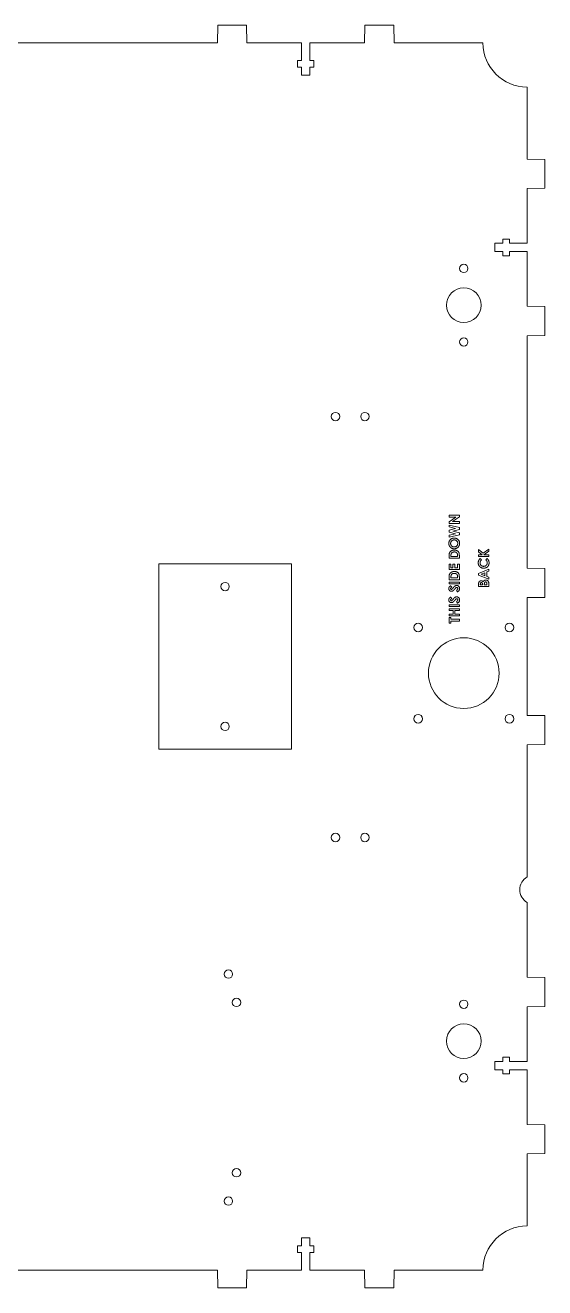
# Model space of a CAD drawing. Header units: millimetres. Extents: x -232 to 232, y -214 to 214.
# Drawn here: x 55.1 to 231.5, y -214.4 to 214.4 of the extents above; entities that cross this region are included whole.
import ezdxf

# ---------------------------------------------------------------- set-up
doc = ezdxf.new("R2010")
doc.units = ezdxf.units.MM

msp = doc.modelspace()

# ---------------------------------------------------------------- linework, layer by layer
at = {"color": 7, "linetype": 'Continuous', "lineweight": 15}
for p, q in [((120.45, 214.45), (120.35, 208.45)), ((130.25, 214.45), (120.45, 214.45)), ((130.35, 208.45), (130.25, 214.45)), ((170.45, 214.45), (170.35, 208.45)), ((180.25, 214.45), (170.45, 214.45)), ((180.35, 208.45), (180.25, 214.45)), ((30, 208.45), (120.35, 208.45)), ((130.35, 208.45), (148.93, 208.45)), ((148.93, 202.45), (148.93, 208.45)), ((151.78, 208.45), (170.35, 208.45)), ((151.78, 208.45), (151.78, 202.45)), ((180.35, 208.45), (210.53, 208.45)), ((147.55, 200.25), (147.55, 202.45)), ((147.55, 202.45), (148.93, 202.45)), ((151.78, 202.45), (153.15, 202.45)), ((153.15, 202.45), (153.15, 200.25)), ((148.93, 200.25), (147.55, 200.25)), ((148.93, 197.45), (148.93, 200.25)), ((151.78, 197.45), (148.93, 197.45)), ((153.15, 200.25), (151.78, 200.25)), ((151.78, 200.25), (151.78, 197.45)), ((225.53, 193.45), (225.53, 168.97)), ((231.53, 168.87), (225.53, 168.97)), ((231.53, 159.07), (231.53, 168.87)), ((225.53, 158.97), (231.53, 159.07)), ((225.53, 158.97), (225.53, 140.39)), ((217.32, 141.77), (217.32, 140.39)), ((219.53, 141.77), (217.32, 141.77)), ((219.53, 140.39), (219.53, 141.77)), ((214.53, 140.39), (214.53, 137.54)), ((217.32, 140.39), (214.53, 140.39)), ((214.53, 137.54), (217.32, 137.54)), ((217.32, 137.54), (217.32, 136.17)), ((225.53, 140.39), (219.53, 140.39)), ((219.53, 137.54), (225.53, 137.54)), ((219.53, 136.17), (219.53, 137.54)), ((225.53, 137.54), (225.53, 118.97)), ((217.32, 136.17), (219.53, 136.17)), ((231.53, 118.87), (225.53, 118.97)), ((231.53, 109.07), (231.53, 118.87)), ((225.53, 108.97), (231.53, 109.07)), ((225.53, 108.97), (225.53, 30)), ((199.03, 47.37), (199.03, 47.99)), ((199.03, 47.99), (202.53, 47.99)), ((199.03, 45.78), (201.33, 47.37)), ((201.33, 47.37), (199.03, 47.37)), ((202.53, 47.42), (200.23, 45.84)), ((202.53, 47.99), (202.53, 47.42)), ((199.03, 45.21), (199.03, 45.78)), ((202.53, 45.21), (199.03, 45.21)), ((199.03, 44), (199.03, 44.65)), ((199.03, 44.65), (202.53, 43.84)), ((201.26, 43.48), (199.03, 44)), ((199.03, 42.89), (201.26, 43.48)), ((199.03, 42.28), (199.03, 42.89)), ((200.23, 45.84), (202.53, 45.84)), ((202.53, 43.18), (200.26, 42.59)), ((202.53, 45.84), (202.53, 45.21)), ((202.53, 43.84), (202.53, 43.18)), ((201.26, 41.69), (199.03, 42.28)), ((199.03, 41.17), (201.26, 41.69)), ((202.53, 41.33), (199.03, 40.52)), ((199.03, 40.52), (199.03, 41.17)), ((200.26, 42.59), (202.53, 41.98)), ((202.53, 41.98), (202.53, 41.33)), ((201.9, 33.99), (201.9, 34.32)), ((209.02, 35.57), (209.02, 36.36)), ((209.02, 36.36), (210.57, 35.12)), ((210.26, 34.58), (209.02, 35.57)), ((209.02, 33.95), (209.02, 34.58)), ((209.02, 34.58), (210.26, 34.58)), ((210.57, 35.12), (212.53, 36.48)), ((212.53, 35.73), (210.88, 34.58)), ((210.88, 34.58), (212.53, 34.58)), ((212.53, 36.48), (212.53, 35.73)), ((212.53, 34.58), (212.53, 33.95)), ((145.47, 31.5), (100.47, 31.5)), ((100.47, 31.5), (100.47, -31.5)), ((145.47, 31.5), (145.47, -31.5)), ((199.03, 33.37), (199.03, 34.16)), ((202.53, 33.37), (199.03, 33.37)), ((199.03, 29.51), (199.03, 31.39)), ((199.03, 31.39), (199.65, 31.39)), ((199.65, 34.23), (199.65, 33.99)), ((199.65, 33.99), (201.9, 33.99)), ((199.65, 31.39), (199.65, 30.13)), ((199.65, 30.13), (200.33, 30.13)), ((200.33, 30.13), (200.33, 31.39)), ((200.33, 31.39), (200.95, 31.39)), ((200.95, 31.39), (200.95, 30.13)), ((200.95, 30.13), (201.9, 30.13)), ((201.9, 30.13), (201.9, 31.39)), ((201.9, 31.39), (202.53, 31.39)), ((202.53, 34.17), (202.53, 33.37)), ((202.53, 31.39), (202.53, 29.51)), ((212.53, 33.95), (209.02, 33.95)), ((209.63, 33.32), (210.07, 32.86)), ((211.48, 32.86), (211.95, 33.31)), ((202.53, 29.51), (199.03, 29.51)), ((199.03, 26.1), (199.03, 26.89)), ((202.53, 26.1), (199.03, 26.1)), ((199.65, 26.96), (199.65, 26.72)), ((199.65, 26.72), (201.9, 26.72)), ((201.9, 26.72), (201.9, 27.05)), ((202.53, 26.9), (202.53, 26.1)), ((209.02, 28.25), (212.53, 29.66)), ((209.02, 27.67), (209.02, 28.25)), ((212.53, 26.25), (209.02, 27.67)), ((211.18, 28.48), (209.96, 27.96)), ((209.96, 27.96), (211.18, 27.43)), ((211.18, 27.43), (211.18, 28.48)), ((212.53, 28.99), (211.81, 28.72)), ((211.81, 28.72), (211.81, 27.2)), ((211.81, 27.2), (212.53, 26.92)), ((212.53, 29.66), (212.53, 28.99)), ((212.53, 26.92), (212.53, 26.25)), ((231.53, 29.9), (225.53, 30)), ((231.53, 20.1), (231.53, 29.9)), ((199.03, 24.66), (199.03, 25.29)), ((199.03, 25.29), (202.53, 25.29)), ((202.53, 24.66), (199.03, 24.66)), ((199.49, 24.03), (199.92, 23.56)), ((201.87, 21.97), (201.54, 22.52)), ((202.53, 25.29), (202.53, 24.66)), ((209.02, 23.76), (209.02, 24.32)), ((212.53, 23.76), (209.02, 23.76)), ((209.65, 24.59), (209.65, 24.39)), ((209.65, 24.39), (210.42, 24.39)), ((210.42, 24.39), (210.42, 24.56)), ((211, 24.54), (211, 24.39)), ((211, 24.39), (211.9, 24.39)), ((211.9, 24.39), (211.9, 24.57)), ((212.53, 24.75), (212.53, 23.76)), ((199.03, 16.94), (199.03, 17.57)), ((199.03, 17.57), (202.53, 17.57)), ((199.49, 20.17), (199.92, 19.7)), ((201.87, 18.11), (201.54, 18.66)), ((202.53, 17.57), (202.53, 16.94)), ((225.53, 20), (231.53, 20.1)), ((225.53, 20), (225.53, -20)), ((202.53, 16.94), (199.03, 16.94)), ((199.03, 15.6), (199.03, 16.22)), ((199.03, 16.22), (202.53, 16.22)), ((200.37, 15.6), (199.03, 15.6)), ((199.03, 13.76), (199.03, 14.38)), ((199.03, 14.38), (200.37, 14.38)), ((202.53, 13.76), (199.03, 13.76)), ((199.03, 11.38), (199.03, 13.26)), ((199.03, 13.26), (199.65, 13.26)), ((199.65, 13.26), (199.65, 12.63)), ((200.37, 14.38), (200.37, 15.6)), ((202.53, 15.6), (201, 15.6)), ((201, 15.6), (201, 14.38)), ((201, 14.38), (202.53, 14.38)), ((202.53, 16.22), (202.53, 15.6)), ((202.53, 14.38), (202.53, 13.76)), ((199.65, 11.38), (199.03, 11.38)), ((199.65, 12.63), (202.53, 12.63)), ((202.53, 12.01), (199.65, 12.01)), ((199.65, 12.01), (199.65, 11.38)), ((202.53, 12.63), (202.53, 12.01)), ((231.53, -20.1), (225.53, -20)), ((231.53, -29.9), (231.53, -20.1)), ((225.53, -30), (231.53, -29.9)), ((225.53, -30), (225.53, -74.89)), ((145.47, -31.5), (100.47, -31.5)), ((225.53, -83.56), (225.53, -108.97)), ((231.53, -109.07), (225.53, -108.97)), ((231.53, -118.87), (231.53, -109.07)), ((225.53, -118.97), (231.53, -118.87)), ((225.53, -118.97), (225.53, -137.54)), ((217.32, -136.17), (217.32, -137.54)), ((219.53, -136.17), (217.32, -136.17)), ((219.53, -137.54), (219.53, -136.17)), ((214.53, -137.54), (214.53, -140.39)), ((217.32, -137.54), (214.53, -137.54)), ((214.53, -140.39), (217.32, -140.39)), ((217.32, -140.39), (217.32, -141.77)), ((225.53, -137.54), (219.53, -137.54)), ((219.53, -140.39), (225.53, -140.39)), ((219.53, -141.77), (219.53, -140.39)), ((225.53, -140.39), (225.53, -158.97)), ((217.32, -141.77), (219.53, -141.77)), ((231.53, -159.07), (225.53, -158.97)), ((231.53, -168.87), (231.53, -159.07)), ((225.53, -168.97), (231.53, -168.87)), ((225.53, -168.97), (225.53, -193.45)), ((147.55, -200.25), (147.55, -202.45)), ((148.93, -200.25), (147.55, -200.25)), ((148.93, -197.45), (148.93, -200.25)), ((151.78, -197.45), (148.93, -197.45)), ((151.78, -200.25), (151.78, -197.45)), ((153.15, -200.25), (151.78, -200.25)), ((153.15, -202.45), (153.15, -200.25)), ((147.55, -202.45), (148.93, -202.45)), ((148.93, -202.45), (148.93, -208.45)), ((151.78, -202.45), (153.15, -202.45)), ((151.78, -208.45), (151.78, -202.45)), ((120.35, -208.45), (30, -208.45)), ((120.35, -208.45), (120.45, -214.45)), ((130.25, -214.45), (130.35, -208.45)), ((148.93, -208.45), (130.35, -208.45)), ((170.35, -208.45), (151.78, -208.45)), ((170.35, -208.45), (170.45, -214.45)), ((180.25, -214.45), (180.35, -208.45)), ((210.53, -208.45), (180.35, -208.45)), ((130.25, -214.45), (120.45, -214.45)), ((180.25, -214.45), (170.45, -214.45))]:
    msp.add_line(p, q, dxfattribs=at)
for centre, radius in [((204.03, 131.85), 1.43), ((204.03, 119.35), 5.9), ((204.03, 106.85), 1.43), ((160.47, 81.5), 1.43), ((170.47, 81.5), 1.43), ((122.97, 23.75), 1.42), ((188.53, 9.85), 1.5), ((219.53, 9.85), 1.5), ((204.03, -5.65), 12), ((188.53, -21.15), 1.5), ((219.53, -21.15), 1.5), ((122.97, -23.75), 1.42), ((160.47, -61.5), 1.43), ((170.47, -61.5), 1.43), ((124.12, -107.89), 1.42), ((126.83, -117.52), 1.43), ((204.03, -118.15), 1.43), ((204.03, -130.65), 5.9), ((204.03, -143.15), 1.43), ((126.83, -175.38), 1.43), ((124.12, -185.01), 1.42)]:
    msp.add_circle(centre, radius, dxfattribs=at)
for centre, radius, start, end in [((225.53, 208.45), 15, 180, 270), ((228.03, -79.22), 5, 120, 240), ((225.53, -208.45), 15, 90, 180)]:
    msp.add_arc(centre, radius, start, end, dxfattribs=at)
for points, knots in [([(198.94, 38.42), (198.94, 38.48), (198.94, 38.6), (198.97, 38.78), (199.01, 38.95), (199.07, 39.11), (199.14, 39.27), (199.24, 39.42), (199.35, 39.56), (199.47, 39.7), (199.61, 39.82), (199.75, 39.93), (199.91, 40.02), (200.07, 40.1), (200.24, 40.16), (200.41, 40.2), (200.6, 40.23), (200.72, 40.23), (200.79, 40.23)], [0, 0, 0, 0, 0.06339, 0.125146, 0.185632, 0.245954, 0.30608, 0.367189, 0.429735, 0.494367, 0.559193, 0.622224, 0.684166, 0.74583, 0.807448, 0.870008, 0.933934, 1, 1, 1, 1]), ([(200.78, 39.6), (200.74, 39.6), (200.65, 39.6), (200.53, 39.58), (200.42, 39.56), (200.31, 39.52), (200.2, 39.47), (200.1, 39.41), (200, 39.34), (199.91, 39.26), (199.83, 39.17), (199.76, 39.07), (199.7, 38.98), (199.65, 38.87), (199.61, 38.76), (199.58, 38.65), (199.57, 38.53), (199.56, 38.45), (199.56, 38.41)], [0, 0, 0, 0, 0.06594, 0.1297929, 0.1921778, 0.2532706, 0.3147099, 0.3762739, 0.4389655, 0.503168, 0.5673237, 0.629646, 0.6906457, 0.7512343, 0.8117516, 0.8727861, 0.9355388, 1, 1, 1, 1]), ([(201.99, 38.42), (201.99, 38.46), (201.98, 38.54), (201.97, 38.66), (201.94, 38.77), (201.9, 38.88), (201.85, 38.98), (201.79, 39.08), (201.72, 39.17), (201.64, 39.26), (201.55, 39.34), (201.45, 39.41), (201.35, 39.47), (201.25, 39.52), (201.14, 39.56), (201.02, 39.58), (200.9, 39.6), (200.82, 39.6), (200.78, 39.6)], [0, 0, 0, 0, 0.064154, 0.126225, 0.18686, 0.24696, 0.307449, 0.368154, 0.43008, 0.494144, 0.558255, 0.620851, 0.682832, 0.744011, 0.80587, 0.868955, 0.933241, 1, 1, 1, 1]), ([(200.79, 40.23), (200.85, 40.23), (200.97, 40.23), (201.15, 40.2), (201.33, 40.16), (201.49, 40.1), (201.65, 40.03), (201.81, 39.94), (201.95, 39.83), (202.09, 39.71), (202.21, 39.57), (202.32, 39.43), (202.41, 39.28), (202.49, 39.12), (202.54, 38.96), (202.59, 38.79), (202.61, 38.61), (202.61, 38.49), (202.61, 38.43)], [0, 0, 0, 0, 0.065727, 0.129517, 0.191735, 0.253178, 0.314337, 0.375767, 0.438439, 0.502797, 0.567123, 0.629551, 0.690479, 0.751079, 0.811597, 0.872921, 0.935497, 1, 1, 1, 1]), ([(200.77, 36.6), (200.73, 36.6), (200.65, 36.6), (200.53, 36.61), (200.41, 36.63), (200.29, 36.66), (200.18, 36.69), (200.07, 36.73), (199.96, 36.78), (199.85, 36.84), (199.75, 36.9), (199.65, 36.97), (199.56, 37.05), (199.47, 37.13), (199.39, 37.21), (199.31, 37.3), (199.24, 37.4), (199.18, 37.5), (199.12, 37.61), (199.07, 37.72), (199.03, 37.83), (199, 37.95), (198.97, 38.06), (198.95, 38.18), (198.94, 38.3), (198.94, 38.38), (198.94, 38.42)], [0, 0, 0, 0, 0.0431098, 0.0856737, 0.1275808, 0.1690406, 0.2104096, 0.2520123, 0.2936405, 0.335573, 0.3774575, 0.4188638, 0.4600439, 0.5010394, 0.5420349, 0.5832151, 0.6249038, 0.6671237, 0.7093858, 0.7512157, 0.7925904, 0.8335628, 0.8748407, 0.9160267, 0.9578637, 1, 1, 1, 1]), ([(199.03, 34.16), (199.03, 34.22), (199.03, 34.34), (199.04, 34.51), (199.05, 34.67), (199.07, 34.82), (199.1, 34.96), (199.13, 35.08), (199.17, 35.19), (199.21, 35.29), (199.26, 35.39), (199.32, 35.47), (199.39, 35.56), (199.46, 35.63), (199.54, 35.71), (199.63, 35.78), (199.73, 35.85), (199.83, 35.91), (199.94, 35.96), (200.05, 36.01), (200.17, 36.06), (200.29, 36.09), (200.42, 36.12), (200.55, 36.13), (200.69, 36.15), (200.78, 36.15), (200.82, 36.15)], [0, 0, 0, 0, 0.0601489, 0.1162685, 0.168656, 0.2174329, 0.2624248, 0.3039245, 0.3422522, 0.377434, 0.4113991, 0.4453918, 0.4797602, 0.5145787, 0.5502083, 0.586996, 0.6246585, 0.6636115, 0.7034529, 0.7434471, 0.7840108, 0.8251305, 0.8672631, 0.9103054, 0.9544237, 1, 1, 1, 1]), ([(199.56, 38.41), (199.56, 38.37), (199.57, 38.29), (199.58, 38.17), (199.61, 38.06), (199.65, 37.95), (199.7, 37.84), (199.76, 37.75), (199.83, 37.65), (199.91, 37.57), (199.99, 37.49), (200.09, 37.42), (200.19, 37.36), (200.3, 37.31), (200.41, 37.27), (200.53, 37.24), (200.65, 37.23), (200.74, 37.23), (200.78, 37.22)], [0, 0, 0, 0, 0.064609, 0.127512, 0.188521, 0.248708, 0.308598, 0.368812, 0.429888, 0.492802, 0.555743, 0.617485, 0.678969, 0.740198, 0.80236, 0.866245, 0.931707, 1, 1, 1, 1]), ([(199.93, 35.19), (199.91, 35.16), (199.86, 35.11), (199.81, 35.02), (199.76, 34.91), (199.72, 34.8), (199.69, 34.67), (199.67, 34.54), (199.66, 34.39), (199.65, 34.29), (199.65, 34.23)], [0, 0, 0, 0, 0.101663, 0.207636, 0.318745, 0.43668, 0.563507, 0.698681, 0.844447, 1, 1, 1, 1]), ([(200.81, 35.52), (200.77, 35.52), (200.68, 35.52), (200.55, 35.5), (200.42, 35.48), (200.31, 35.44), (200.2, 35.39), (200.11, 35.34), (200.01, 35.27), (199.96, 35.22), (199.93, 35.19)], [0, 0, 0, 0, 0.1422804, 0.2774357, 0.4064877, 0.5299178, 0.6501339, 0.7668447, 0.8834991, 1, 1, 1, 1]), ([(202.61, 38.43), (202.61, 38.36), (202.61, 38.23), (202.58, 38.05), (202.54, 37.87), (202.48, 37.7), (202.4, 37.54), (202.31, 37.39), (202.2, 37.25), (202.07, 37.12), (201.93, 36.99), (201.79, 36.89), (201.63, 36.8), (201.47, 36.72), (201.31, 36.67), (201.14, 36.63), (200.96, 36.6), (200.84, 36.6), (200.77, 36.6)], [0, 0, 0, 0, 0.066747, 0.131149, 0.193728, 0.255238, 0.316404, 0.378042, 0.440419, 0.504569, 0.568668, 0.630995, 0.692295, 0.752621, 0.813204, 0.874019, 0.93616, 1, 1, 1, 1]), ([(200.78, 37.22), (200.83, 37.23), (200.92, 37.23), (201.06, 37.25), (201.19, 37.28), (201.31, 37.33), (201.43, 37.39), (201.53, 37.46), (201.63, 37.55), (201.69, 37.62), (201.72, 37.65)], [0, 0, 0, 0, 0.134803, 0.264191, 0.38845, 0.510537, 0.630421, 0.750679, 0.873459, 1, 1, 1, 1]), ([(201.9, 34.32), (201.9, 34.36), (201.9, 34.44), (201.89, 34.54), (201.88, 34.64), (201.87, 34.74), (201.86, 34.82), (201.84, 34.9), (201.82, 34.96), (201.79, 35.02), (201.76, 35.08), (201.73, 35.13), (201.69, 35.18), (201.65, 35.22), (201.6, 35.27), (201.55, 35.31), (201.49, 35.35), (201.43, 35.38), (201.37, 35.41), (201.3, 35.44), (201.23, 35.47), (201.15, 35.49), (201.07, 35.5), (200.99, 35.51), (200.9, 35.52), (200.84, 35.52), (200.81, 35.52)], [0, 0, 0, 0, 0.062612, 0.120406, 0.174205, 0.223728, 0.26903, 0.310676, 0.348139, 0.382401, 0.414775, 0.447216, 0.480064, 0.513757, 0.547979, 0.582933, 0.619329, 0.657136, 0.695698, 0.735524, 0.775832, 0.817659, 0.860748, 0.90539, 0.952, 1, 1, 1, 1]), ([(200.82, 36.15), (200.89, 36.15), (201.02, 36.14), (201.21, 36.12), (201.39, 36.08), (201.57, 36.02), (201.73, 35.94), (201.88, 35.86), (202.01, 35.76), (202.13, 35.64), (202.23, 35.52), (202.32, 35.4), (202.39, 35.26), (202.43, 35.15), (202.46, 35.05), (202.48, 34.96), (202.49, 34.86), (202.51, 34.75), (202.51, 34.62), (202.52, 34.48), (202.52, 34.33), (202.52, 34.22), (202.53, 34.17)], [0, 0, 0, 0, 0.065772, 0.129477, 0.191429, 0.252444, 0.311785, 0.368815, 0.424088, 0.478488, 0.53139, 0.581999, 0.631196, 0.679498, 0.705556, 0.735216, 0.769127, 0.806877, 0.848931, 0.895117, 0.94547, 1, 1, 1, 1]), ([(201.72, 37.65), (201.74, 37.68), (201.78, 37.74), (201.84, 37.83), (201.88, 37.92), (201.92, 38.01), (201.95, 38.11), (201.97, 38.21), (201.98, 38.32), (201.99, 38.39), (201.99, 38.42)], [0, 0, 0, 0, 0.127991, 0.2530984, 0.3761841, 0.4989363, 0.6215259, 0.7457069, 0.8715754, 1, 1, 1, 1]), ([(208.94, 31.83), (208.94, 31.86), (208.94, 31.93), (208.95, 32.04), (208.96, 32.14), (208.98, 32.24), (209.01, 32.35), (209.04, 32.45), (209.07, 32.55), (209.12, 32.64), (209.16, 32.74), (209.22, 32.83), (209.27, 32.92), (209.34, 33.01), (209.4, 33.09), (209.47, 33.17), (209.55, 33.25), (209.6, 33.3), (209.63, 33.32)], [0, 0, 0, 0, 0.062271, 0.123894, 0.185053, 0.246821, 0.308411, 0.370089, 0.432573, 0.495743, 0.559165, 0.621751, 0.684418, 0.747006, 0.809457, 0.872518, 0.935774, 1, 1, 1, 1]), ([(210.77, 30), (210.73, 30), (210.64, 30), (210.52, 30.01), (210.39, 30.03), (210.27, 30.06), (210.16, 30.09), (210.05, 30.13), (209.94, 30.18), (209.84, 30.23), (209.74, 30.29), (209.64, 30.36), (209.55, 30.43), (209.47, 30.51), (209.39, 30.6), (209.32, 30.69), (209.25, 30.79), (209.18, 30.89), (209.12, 31), (209.07, 31.12), (209.03, 31.23), (209, 31.34), (208.97, 31.46), (208.95, 31.58), (208.94, 31.7), (208.94, 31.79), (208.94, 31.83)], [0, 0, 0, 0, 0.044659, 0.088503, 0.131153, 0.17289, 0.214216, 0.254968, 0.295493, 0.33597, 0.376168, 0.416359, 0.456339, 0.496497, 0.537186, 0.57826, 0.619862, 0.662555, 0.705428, 0.747455, 0.789454, 0.831284, 0.872838, 0.914879, 0.957031, 1, 1, 1, 1]), ([(210.07, 32.86), (210.03, 32.82), (209.95, 32.74), (209.85, 32.62), (209.76, 32.49), (209.69, 32.36), (209.63, 32.23), (209.59, 32.09), (209.57, 31.95), (209.56, 31.85), (209.56, 31.8)], [0, 0, 0, 0, 0.139414, 0.27232, 0.399548, 0.522561, 0.642642, 0.761009, 0.879794, 1, 1, 1, 1]), ([(209.56, 31.8), (209.56, 31.76), (209.57, 31.68), (209.58, 31.56), (209.61, 31.45), (209.65, 31.35), (209.7, 31.24), (209.76, 31.15), (209.83, 31.05), (209.91, 30.97), (210, 30.89), (210.09, 30.82), (210.19, 30.76), (210.3, 30.71), (210.41, 30.67), (210.52, 30.65), (210.64, 30.63), (210.73, 30.63), (210.77, 30.63)], [0, 0, 0, 0, 0.064704, 0.127687, 0.188852, 0.249119, 0.309451, 0.370006, 0.432103, 0.495543, 0.559335, 0.62158, 0.683032, 0.744563, 0.806119, 0.869015, 0.93343, 1, 1, 1, 1]), ([(212.61, 31.82), (212.61, 31.75), (212.61, 31.62), (212.59, 31.44), (212.55, 31.26), (212.49, 31.09), (212.41, 30.93), (212.33, 30.78), (212.22, 30.64), (212.1, 30.51), (211.97, 30.39), (211.82, 30.28), (211.67, 30.2), (211.51, 30.12), (211.33, 30.07), (211.15, 30.03), (210.96, 30), (210.84, 30), (210.77, 30)], [0, 0, 0, 0, 0.067376, 0.131837, 0.194461, 0.255346, 0.315588, 0.375627, 0.436138, 0.497779, 0.55947, 0.620278, 0.680788, 0.741492, 0.803215, 0.866493, 0.93191, 1, 1, 1, 1]), ([(210.77, 30.63), (210.8, 30.63), (210.85, 30.63), (210.94, 30.64), (211.02, 30.65), (211.1, 30.67), (211.18, 30.69), (211.26, 30.71), (211.33, 30.74), (211.4, 30.78), (211.46, 30.82), (211.53, 30.86), (211.59, 30.91), (211.64, 30.96), (211.7, 31.01), (211.74, 31.07), (211.79, 31.14), (211.83, 31.2), (211.87, 31.27), (211.9, 31.34), (211.93, 31.42), (211.95, 31.49), (211.97, 31.57), (211.98, 31.65), (211.99, 31.73), (211.99, 31.79), (211.99, 31.81)], [0, 0, 0, 0, 0.045989, 0.090645, 0.134131, 0.17734, 0.219276, 0.260799, 0.301995, 0.343117, 0.384182, 0.424379, 0.464187, 0.504021, 0.543834, 0.583817, 0.624436, 0.665375, 0.706677, 0.747683, 0.78888, 0.830207, 0.871698, 0.913728, 0.956585, 1, 1, 1, 1]), ([(211.99, 31.81), (211.99, 31.86), (211.98, 31.95), (211.96, 32.09), (211.93, 32.22), (211.89, 32.32), (211.85, 32.4), (211.81, 32.46), (211.77, 32.52), (211.72, 32.59), (211.67, 32.66), (211.61, 32.72), (211.55, 32.79), (211.5, 32.84), (211.48, 32.86)], [0, 0, 0, 0, 0.117058, 0.229988, 0.340731, 0.449606, 0.505812, 0.565268, 0.628175, 0.694705, 0.765, 0.839567, 0.917743, 1, 1, 1, 1]), ([(211.95, 33.31), (211.98, 33.28), (212.04, 33.21), (212.12, 33.12), (212.2, 33.03), (212.27, 32.94), (212.33, 32.85), (212.38, 32.76), (212.43, 32.68), (212.47, 32.59), (212.5, 32.5), (212.53, 32.41), (212.56, 32.32), (212.58, 32.23), (212.6, 32.13), (212.61, 32.03), (212.61, 31.92), (212.61, 31.85), (212.61, 31.82)], [0, 0, 0, 0, 0.077783, 0.151816, 0.22254, 0.290278, 0.354641, 0.415798, 0.474709, 0.530426, 0.58558, 0.640906, 0.697901, 0.75542, 0.814521, 0.874462, 0.93667, 1, 1, 1, 1]), ([(199.03, 26.89), (199.03, 26.95), (199.03, 27.07), (199.04, 27.24), (199.05, 27.4), (199.07, 27.55), (199.1, 27.69), (199.13, 27.81), (199.17, 27.92), (199.21, 28.02), (199.26, 28.12), (199.32, 28.2), (199.39, 28.29), (199.46, 28.37), (199.54, 28.44), (199.63, 28.51), (199.73, 28.58), (199.83, 28.64), (199.94, 28.7), (200.05, 28.74), (200.17, 28.79), (200.29, 28.82), (200.42, 28.85), (200.55, 28.86), (200.69, 28.88), (200.78, 28.88), (200.82, 28.88)], [0, 0, 0, 0, 0.060149, 0.116268, 0.168656, 0.217433, 0.262425, 0.303924, 0.342252, 0.377434, 0.411399, 0.445392, 0.47976, 0.514579, 0.550208, 0.586996, 0.624659, 0.663611, 0.703453, 0.743447, 0.784011, 0.82513, 0.867263, 0.910305, 0.954424, 1, 1, 1, 1]), ([(199.93, 27.92), (199.91, 27.89), (199.86, 27.84), (199.81, 27.75), (199.76, 27.64), (199.72, 27.53), (199.69, 27.4), (199.67, 27.27), (199.66, 27.12), (199.65, 27.02), (199.65, 26.96)], [0, 0, 0, 0, 0.101663, 0.207636, 0.318745, 0.43668, 0.563507, 0.698681, 0.844447, 1, 1, 1, 1]), ([(200.81, 28.25), (200.77, 28.25), (200.68, 28.25), (200.55, 28.23), (200.42, 28.21), (200.31, 28.17), (200.2, 28.12), (200.11, 28.07), (200.01, 28), (199.96, 27.95), (199.93, 27.92)], [0, 0, 0, 0, 0.14228, 0.277436, 0.406488, 0.529918, 0.650134, 0.766845, 0.883499, 1, 1, 1, 1]), ([(201.9, 27.05), (201.9, 27.09), (201.9, 27.17), (201.89, 27.28), (201.88, 27.38), (201.87, 27.47), (201.86, 27.55), (201.84, 27.63), (201.82, 27.69), (201.79, 27.75), (201.76, 27.81), (201.73, 27.86), (201.69, 27.91), (201.65, 27.95), (201.6, 28), (201.55, 28.04), (201.49, 28.08), (201.43, 28.11), (201.37, 28.14), (201.3, 28.17), (201.23, 28.2), (201.15, 28.22), (201.07, 28.23), (200.99, 28.24), (200.9, 28.25), (200.84, 28.25), (200.81, 28.25)], [0, 0, 0, 0, 0.062612, 0.120406, 0.174205, 0.223728, 0.26903, 0.310676, 0.348139, 0.382401, 0.414775, 0.447216, 0.480064, 0.513757, 0.547979, 0.582933, 0.619329, 0.657136, 0.695698, 0.735524, 0.775832, 0.817659, 0.860748, 0.90539, 0.952, 1, 1, 1, 1]), ([(200.82, 28.88), (200.89, 28.88), (201.02, 28.87), (201.21, 28.85), (201.39, 28.81), (201.57, 28.75), (201.73, 28.67), (201.88, 28.59), (202.01, 28.49), (202.13, 28.37), (202.23, 28.25), (202.32, 28.13), (202.39, 28), (202.43, 27.88), (202.46, 27.78), (202.48, 27.69), (202.49, 27.59), (202.51, 27.48), (202.51, 27.35), (202.52, 27.21), (202.52, 27.06), (202.52, 26.95), (202.53, 26.9)], [0, 0, 0, 0, 0.065772, 0.129477, 0.191429, 0.252444, 0.311785, 0.368815, 0.424088, 0.478488, 0.53139, 0.581999, 0.631196, 0.679498, 0.705556, 0.735216, 0.769127, 0.806877, 0.848931, 0.895117, 0.94547, 1, 1, 1, 1]), ([(209.09, 25.04), (209.09, 25.06), (209.11, 25.12), (209.14, 25.19), (209.17, 25.26), (209.21, 25.33), (209.25, 25.39), (209.29, 25.45), (209.34, 25.5), (209.4, 25.55), (209.46, 25.59), (209.52, 25.63), (209.58, 25.66), (209.65, 25.69), (209.72, 25.71), (209.79, 25.73), (209.86, 25.74), (209.91, 25.74), (209.94, 25.74)], [0, 0, 0, 0, 0.0687391, 0.1348882, 0.1996901, 0.2629329, 0.3253066, 0.3869087, 0.4489704, 0.5106709, 0.5720164, 0.6326116, 0.6929086, 0.7525991, 0.8127666, 0.8734989, 0.9357864, 1, 1, 1, 1]), ([(209.94, 25.74), (209.97, 25.74), (210.04, 25.73), (210.13, 25.72), (210.22, 25.69), (210.3, 25.65), (210.39, 25.6), (210.47, 25.54), (210.54, 25.46), (210.59, 25.4), (210.61, 25.37)], [0, 0, 0, 0, 0.1232761, 0.2426538, 0.3594464, 0.4747707, 0.5938762, 0.7201868, 0.8544576, 1, 1, 1, 1]), ([(210.61, 25.37), (210.62, 25.4), (210.65, 25.45), (210.69, 25.52), (210.73, 25.58), (210.78, 25.64), (210.83, 25.69), (210.88, 25.74), (210.93, 25.78), (210.98, 25.82), (211.04, 25.85), (211.1, 25.88), (211.16, 25.91), (211.23, 25.93), (211.3, 25.94), (211.37, 25.95), (211.44, 25.96), (211.49, 25.96), (211.51, 25.96)], [0, 0, 0, 0, 0.072784, 0.142709, 0.20947, 0.274688, 0.336441, 0.397676, 0.456563, 0.514816, 0.572851, 0.630799, 0.688952, 0.748769, 0.809245, 0.870729, 0.934272, 1, 1, 1, 1]), ([(211.51, 25.96), (211.56, 25.96), (211.65, 25.96), (211.79, 25.93), (211.92, 25.88), (212.05, 25.81), (212.16, 25.73), (212.26, 25.64), (212.34, 25.53), (212.4, 25.43), (212.44, 25.35), (212.46, 25.28), (212.48, 25.21), (212.5, 25.13), (212.51, 25.04), (212.52, 24.95), (212.52, 24.85), (212.52, 24.78), (212.53, 24.75)], [0, 0, 0, 0, 0.0802622, 0.1583971, 0.2362674, 0.3147722, 0.3928923, 0.4686891, 0.5427422, 0.6176722, 0.6563308, 0.6970469, 0.740666, 0.7867782, 0.8355723, 0.8872448, 0.9418953, 1, 1, 1, 1]), ([(198.94, 23.07), (198.94, 23.11), (198.94, 23.19), (198.96, 23.31), (199, 23.43), (199.04, 23.52), (199.09, 23.6), (199.13, 23.66), (199.17, 23.72), (199.23, 23.78), (199.28, 23.84), (199.35, 23.9), (199.42, 23.97), (199.47, 24.01), (199.49, 24.03)], [0, 0, 0, 0, 0.1069124, 0.2129809, 0.3197833, 0.4285652, 0.4858669, 0.54657, 0.6114442, 0.6802289, 0.7531534, 0.8307494, 0.9131313, 1, 1, 1, 1]), ([(199.82, 22.15), (199.79, 22.15), (199.73, 22.15), (199.65, 22.16), (199.56, 22.18), (199.48, 22.21), (199.41, 22.25), (199.33, 22.3), (199.26, 22.35), (199.19, 22.41), (199.13, 22.48), (199.08, 22.55), (199.04, 22.63), (199, 22.71), (198.97, 22.79), (198.95, 22.88), (198.94, 22.97), (198.94, 23.03), (198.94, 23.07)], [0, 0, 0, 0, 0.063163, 0.124438, 0.184812, 0.244529, 0.304272, 0.365143, 0.427354, 0.491547, 0.555775, 0.61887, 0.680751, 0.742514, 0.805021, 0.868273, 0.932898, 1, 1, 1, 1]), ([(199.92, 23.56), (199.89, 23.54), (199.84, 23.5), (199.77, 23.44), (199.7, 23.38), (199.65, 23.32), (199.61, 23.25), (199.58, 23.19), (199.57, 23.12), (199.56, 23.08), (199.56, 23.06)], [0, 0, 0, 0, 0.16242, 0.311824, 0.448433, 0.573381, 0.689077, 0.797573, 0.900293, 1, 1, 1, 1]), ([(199.56, 23.06), (199.56, 23.04), (199.57, 23), (199.58, 22.95), (199.6, 22.9), (199.63, 22.85), (199.67, 22.82), (199.71, 22.79), (199.75, 22.78), (199.78, 22.78), (199.79, 22.78)], [0, 0, 0, 0, 0.14802, 0.285787, 0.415605, 0.546256, 0.67037, 0.784556, 0.893342, 1, 1, 1, 1]), ([(199.79, 22.78), (199.81, 22.78), (199.84, 22.78), (199.88, 22.79), (199.92, 22.81), (199.95, 22.82), (199.96, 22.83)], [0, 0, 0, 0, 0.241881, 0.487115, 0.737838, 1, 1, 1, 1]), ([(201.05, 23.03), (201.01, 22.98), (200.94, 22.9), (200.83, 22.78), (200.73, 22.67), (200.64, 22.57), (200.55, 22.49), (200.47, 22.42), (200.4, 22.36), (200.31, 22.3), (200.21, 22.24), (200.08, 22.19), (199.95, 22.15), (199.87, 22.15), (199.82, 22.15)], [0, 0, 0, 0, 0.11213, 0.215212, 0.309918, 0.395979, 0.473471, 0.542167, 0.602553, 0.655126, 0.748209, 0.83527, 0.918921, 1, 1, 1, 1]), ([(199.96, 22.83), (199.97, 22.84), (199.99, 22.86), (200.03, 22.9), (200.08, 22.94), (200.13, 23), (200.19, 23.06), (200.26, 23.13), (200.33, 23.22), (200.38, 23.28), (200.41, 23.31)], [0, 0, 0, 0, 0.059232, 0.137132, 0.233826, 0.349427, 0.48319, 0.636691, 0.809251, 1, 1, 1, 1]), ([(200.41, 23.31), (200.44, 23.34), (200.49, 23.39), (200.55, 23.47), (200.62, 23.54), (200.67, 23.6), (200.72, 23.66), (200.76, 23.7), (200.79, 23.73), (200.81, 23.75), (200.82, 23.76)], [0, 0, 0, 0, 0.192953, 0.366186, 0.520459, 0.655785, 0.770623, 0.865677, 0.942674, 1, 1, 1, 1]), ([(200.82, 23.76), (200.85, 23.79), (200.91, 23.85), (201.01, 23.93), (201.11, 23.99), (201.21, 24.04), (201.3, 24.08), (201.41, 24.1), (201.51, 24.12), (201.58, 24.12), (201.62, 24.12)], [0, 0, 0, 0, 0.150824, 0.289937, 0.417114, 0.534533, 0.648022, 0.76242, 0.879834, 1, 1, 1, 1]), ([(201.65, 23.49), (201.63, 23.49), (201.59, 23.49), (201.53, 23.47), (201.47, 23.45), (201.42, 23.41), (201.38, 23.38), (201.35, 23.35), (201.31, 23.31), (201.26, 23.27), (201.22, 23.22), (201.16, 23.16), (201.11, 23.1), (201.07, 23.05), (201.05, 23.03)], [0, 0, 0, 0, 0.076347, 0.155091, 0.238352, 0.328404, 0.379384, 0.439618, 0.509831, 0.588875, 0.677436, 0.775547, 0.882636, 1, 1, 1, 1]), ([(201.54, 22.52), (201.57, 22.54), (201.64, 22.58), (201.73, 22.65), (201.81, 22.71), (201.87, 22.79), (201.92, 22.86), (201.96, 22.93), (201.98, 23.01), (201.99, 23.07), (201.99, 23.09)], [0, 0, 0, 0, 0.160458, 0.307612, 0.442139, 0.566229, 0.681222, 0.789558, 0.895029, 1, 1, 1, 1]), ([(201.62, 24.12), (201.65, 24.12), (201.72, 24.12), (201.82, 24.1), (201.92, 24.08), (202.01, 24.05), (202.1, 24.01), (202.18, 23.96), (202.26, 23.9), (202.33, 23.83), (202.4, 23.76), (202.46, 23.67), (202.51, 23.59), (202.55, 23.49), (202.58, 23.4), (202.6, 23.29), (202.61, 23.18), (202.61, 23.11), (202.61, 23.07)], [0, 0, 0, 0, 0.065198, 0.127921, 0.189039, 0.248533, 0.307594, 0.367232, 0.426945, 0.488596, 0.550368, 0.611305, 0.672527, 0.734164, 0.797349, 0.862256, 0.929628, 1, 1, 1, 1]), ([(201.99, 23.09), (201.99, 23.12), (201.98, 23.17), (201.96, 23.25), (201.93, 23.32), (201.89, 23.38), (201.84, 23.43), (201.78, 23.47), (201.72, 23.49), (201.68, 23.49), (201.65, 23.49)], [0, 0, 0, 0, 0.141986, 0.275473, 0.404346, 0.53543, 0.661427, 0.777867, 0.88828, 1, 1, 1, 1]), ([(202.61, 23.07), (202.61, 23.04), (202.61, 22.98), (202.6, 22.89), (202.59, 22.81), (202.57, 22.73), (202.55, 22.65), (202.51, 22.57), (202.48, 22.5), (202.44, 22.43), (202.39, 22.37), (202.33, 22.3), (202.27, 22.24), (202.2, 22.18), (202.13, 22.12), (202.05, 22.07), (201.96, 22.02), (201.9, 21.98), (201.87, 21.97)], [0, 0, 0, 0, 0.06356, 0.125885, 0.186265, 0.245009, 0.303397, 0.361467, 0.418733, 0.476188, 0.534463, 0.594006, 0.655424, 0.718735, 0.784947, 0.853503, 0.925173, 1, 1, 1, 1]), ([(209.02, 24.32), (209.02, 24.36), (209.02, 24.44), (209.03, 24.55), (209.03, 24.65), (209.04, 24.74), (209.05, 24.83), (209.06, 24.91), (209.07, 24.97), (209.08, 25.02), (209.09, 25.04)], [0, 0, 0, 0, 0.163996, 0.317329, 0.45806, 0.589158, 0.707952, 0.816322, 0.913585, 1, 1, 1, 1]), ([(210.02, 25.11), (209.99, 25.11), (209.94, 25.11), (209.87, 25.08), (209.8, 25.04), (209.76, 24.99), (209.73, 24.95), (209.71, 24.91), (209.69, 24.86), (209.68, 24.82), (209.67, 24.77), (209.66, 24.71), (209.65, 24.65), (209.65, 24.61), (209.65, 24.59)], [0, 0, 0, 0, 0.11234, 0.217204, 0.320799, 0.429476, 0.486923, 0.547386, 0.610594, 0.678316, 0.750988, 0.828551, 0.911488, 1, 1, 1, 1]), ([(210.42, 24.56), (210.42, 24.58), (210.42, 24.62), (210.41, 24.69), (210.4, 24.75), (210.39, 24.8), (210.38, 24.85), (210.36, 24.9), (210.34, 24.94), (210.3, 24.98), (210.26, 25.03), (210.19, 25.08), (210.11, 25.1), (210.05, 25.11), (210.02, 25.11)], [0, 0, 0, 0, 0.088776, 0.171377, 0.248114, 0.321161, 0.388033, 0.452091, 0.512268, 0.568866, 0.676936, 0.781012, 0.886918, 1, 1, 1, 1]), ([(211.49, 25.33), (211.47, 25.33), (211.43, 25.33), (211.38, 25.32), (211.33, 25.31), (211.28, 25.29), (211.24, 25.26), (211.2, 25.23), (211.16, 25.19), (211.13, 25.15), (211.1, 25.1), (211.07, 25.04), (211.05, 24.98), (211.03, 24.9), (211.02, 24.82), (211.01, 24.74), (211, 24.64), (211, 24.58), (211, 24.54)], [0, 0, 0, 0, 0.052811, 0.102862, 0.151654, 0.199519, 0.247724, 0.296209, 0.346725, 0.398963, 0.45473, 0.514183, 0.579215, 0.650139, 0.72753, 0.811507, 0.902504, 1, 1, 1, 1]), ([(211.9, 24.57), (211.9, 24.61), (211.9, 24.68), (211.89, 24.77), (211.88, 24.86), (211.87, 24.95), (211.86, 25.02), (211.84, 25.08), (211.82, 25.13), (211.79, 25.18), (211.77, 25.21), (211.73, 25.25), (211.7, 25.27), (211.66, 25.29), (211.62, 25.31), (211.58, 25.32), (211.54, 25.33), (211.5, 25.33), (211.49, 25.33)], [0, 0, 0, 0, 0.109605, 0.210729, 0.302106, 0.385275, 0.459318, 0.524848, 0.583642, 0.634641, 0.681202, 0.726798, 0.770652, 0.814017, 0.857946, 0.903306, 0.950528, 1, 1, 1, 1]), ([(198.94, 19.21), (198.94, 19.25), (198.94, 19.33), (198.96, 19.45), (199, 19.57), (199.04, 19.67), (199.09, 19.74), (199.13, 19.8), (199.17, 19.86), (199.23, 19.92), (199.28, 19.98), (199.35, 20.04), (199.42, 20.11), (199.47, 20.15), (199.49, 20.17)], [0, 0, 0, 0, 0.106912, 0.212981, 0.319783, 0.428565, 0.485867, 0.54657, 0.611444, 0.680229, 0.753153, 0.830749, 0.913131, 1, 1, 1, 1]), ([(199.82, 18.29), (199.79, 18.29), (199.73, 18.29), (199.65, 18.3), (199.56, 18.32), (199.48, 18.35), (199.41, 18.39), (199.33, 18.44), (199.26, 18.49), (199.19, 18.55), (199.13, 18.62), (199.08, 18.69), (199.04, 18.77), (199, 18.85), (198.97, 18.93), (198.95, 19.02), (198.94, 19.11), (198.94, 19.18), (198.94, 19.21)], [0, 0, 0, 0, 0.063163, 0.124438, 0.184812, 0.244529, 0.304272, 0.365143, 0.427354, 0.491547, 0.555775, 0.61887, 0.680751, 0.742514, 0.805021, 0.868273, 0.932898, 1, 1, 1, 1]), ([(199.92, 19.7), (199.89, 19.68), (199.84, 19.64), (199.77, 19.58), (199.7, 19.52), (199.65, 19.46), (199.61, 19.39), (199.58, 19.33), (199.57, 19.26), (199.56, 19.22), (199.56, 19.2)], [0, 0, 0, 0, 0.16242, 0.311824, 0.448433, 0.573381, 0.689077, 0.797573, 0.900293, 1, 1, 1, 1]), ([(199.56, 19.2), (199.56, 19.18), (199.57, 19.14), (199.58, 19.09), (199.6, 19.04), (199.63, 19), (199.67, 18.96), (199.71, 18.93), (199.75, 18.92), (199.78, 18.92), (199.79, 18.92)], [0, 0, 0, 0, 0.14802, 0.285787, 0.415605, 0.546256, 0.67037, 0.784556, 0.893342, 1, 1, 1, 1]), ([(199.79, 18.92), (199.81, 18.92), (199.84, 18.92), (199.88, 18.93), (199.92, 18.95), (199.95, 18.97), (199.96, 18.97)], [0, 0, 0, 0, 0.241881, 0.487115, 0.737838, 1, 1, 1, 1]), ([(201.05, 19.17), (201.01, 19.13), (200.94, 19.04), (200.83, 18.92), (200.73, 18.81), (200.64, 18.71), (200.55, 18.63), (200.47, 18.56), (200.4, 18.5), (200.31, 18.44), (200.21, 18.38), (200.08, 18.33), (199.95, 18.29), (199.87, 18.29), (199.82, 18.29)], [0, 0, 0, 0, 0.11213, 0.215212, 0.309918, 0.395979, 0.473471, 0.542167, 0.602553, 0.655126, 0.748209, 0.83527, 0.918921, 1, 1, 1, 1]), ([(199.96, 18.97), (199.97, 18.98), (199.99, 19), (200.03, 19.04), (200.08, 19.08), (200.13, 19.14), (200.19, 19.2), (200.26, 19.27), (200.33, 19.36), (200.38, 19.42), (200.41, 19.45)], [0, 0, 0, 0, 0.059232, 0.137132, 0.233826, 0.349427, 0.48319, 0.636691, 0.809251, 1, 1, 1, 1]), ([(200.41, 19.45), (200.44, 19.48), (200.49, 19.54), (200.55, 19.61), (200.62, 19.69), (200.67, 19.75), (200.72, 19.8), (200.76, 19.84), (200.79, 19.87), (200.81, 19.89), (200.82, 19.9)], [0, 0, 0, 0, 0.192953, 0.366186, 0.520459, 0.655785, 0.770623, 0.865677, 0.942674, 1, 1, 1, 1]), ([(200.82, 19.9), (200.85, 19.93), (200.91, 19.99), (201.01, 20.07), (201.11, 20.13), (201.21, 20.18), (201.3, 20.22), (201.41, 20.24), (201.51, 20.26), (201.58, 20.26), (201.62, 20.26)], [0, 0, 0, 0, 0.150824, 0.289937, 0.417114, 0.534533, 0.648022, 0.76242, 0.879834, 1, 1, 1, 1]), ([(201.65, 19.63), (201.63, 19.63), (201.59, 19.63), (201.53, 19.61), (201.47, 19.59), (201.42, 19.56), (201.38, 19.52), (201.35, 19.49), (201.31, 19.45), (201.26, 19.41), (201.22, 19.36), (201.16, 19.3), (201.11, 19.24), (201.07, 19.19), (201.05, 19.17)], [0, 0, 0, 0, 0.076347, 0.155091, 0.238352, 0.328404, 0.379384, 0.439618, 0.509831, 0.588875, 0.677436, 0.775547, 0.882636, 1, 1, 1, 1]), ([(201.54, 18.66), (201.57, 18.68), (201.64, 18.72), (201.73, 18.79), (201.81, 18.86), (201.87, 18.93), (201.92, 19), (201.96, 19.08), (201.98, 19.15), (201.99, 19.21), (201.99, 19.23)], [0, 0, 0, 0, 0.160458, 0.307612, 0.442139, 0.566229, 0.681222, 0.789558, 0.895029, 1, 1, 1, 1]), ([(201.62, 20.26), (201.65, 20.26), (201.72, 20.26), (201.82, 20.25), (201.92, 20.22), (202.01, 20.19), (202.1, 20.15), (202.18, 20.1), (202.26, 20.04), (202.33, 19.97), (202.4, 19.9), (202.46, 19.82), (202.51, 19.73), (202.55, 19.64), (202.58, 19.54), (202.6, 19.43), (202.61, 19.32), (202.61, 19.25), (202.61, 19.21)], [0, 0, 0, 0, 0.065198, 0.127921, 0.189039, 0.248533, 0.307594, 0.367232, 0.426945, 0.488596, 0.550368, 0.611305, 0.672527, 0.734164, 0.797349, 0.862256, 0.929628, 1, 1, 1, 1]), ([(201.99, 19.23), (201.99, 19.26), (201.98, 19.32), (201.96, 19.39), (201.93, 19.46), (201.89, 19.52), (201.84, 19.57), (201.78, 19.61), (201.72, 19.63), (201.68, 19.63), (201.65, 19.63)], [0, 0, 0, 0, 0.141986, 0.275473, 0.404346, 0.53543, 0.661427, 0.777867, 0.88828, 1, 1, 1, 1]), ([(202.61, 19.21), (202.61, 19.18), (202.61, 19.12), (202.6, 19.04), (202.59, 18.95), (202.57, 18.87), (202.55, 18.79), (202.51, 18.72), (202.48, 18.64), (202.44, 18.57), (202.39, 18.51), (202.33, 18.44), (202.27, 18.38), (202.2, 18.32), (202.13, 18.26), (202.05, 18.21), (201.96, 18.16), (201.9, 18.13), (201.87, 18.11)], [0, 0, 0, 0, 0.06356, 0.125885, 0.186265, 0.245009, 0.303397, 0.361467, 0.418733, 0.476188, 0.534463, 0.594006, 0.655424, 0.718735, 0.784947, 0.853503, 0.925173, 1, 1, 1, 1])]:
    msp.add_open_spline(points, degree=3, knots=knots, dxfattribs=at)

doc.saveas('drawing.dxf')
